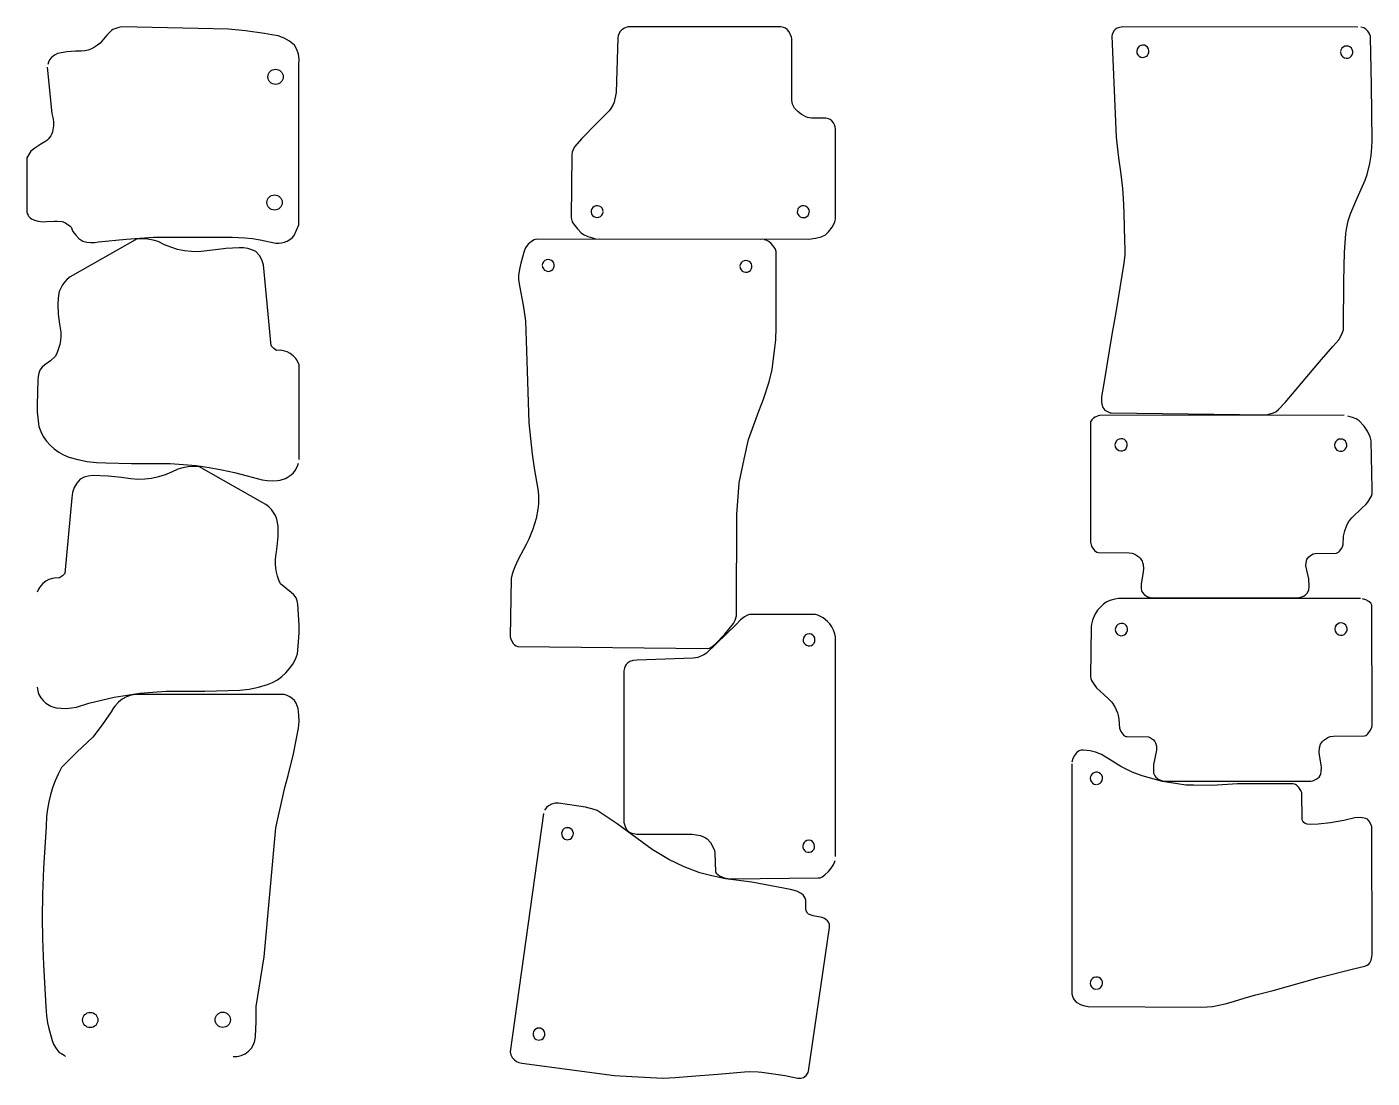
# Model space of a CAD drawing. Header units: metres. Extents: x 1981 to 4539, y 1 to 1999.
import ezdxf

# ---------------------------------------------------------------- set-up
doc = ezdxf.new("R2010")
doc.units = ezdxf.units.M

msp = doc.modelspace()

# ---------------------------------------------------------------- linework, layer by layer
for points in [[(2020.3, 1922.5), (2029, 1834.3), (2031, 1826.8), (2031.9, 1819), (2031.8, 1811.2), (2030.6, 1803.5), (2029.9, 1799.6), (2028.6, 1795.8), (2026.8, 1792.1), (2024.7, 1788.7), (2022.1, 1785.7), (2019.1, 1782.9), (2015.8, 1780.6), (2008.2, 1776.3), (1996.4, 1768.5), (1989.1, 1762.6), (1984.9, 1756.6), (1981.5, 1750.1), (1981.5, 1647.7), (1982.3, 1644.5), (1983.6, 1641.4), (1985.4, 1638.6), (1987.6, 1636.2), (1990.2, 1634.1), (1996.2, 1631.4), (2002.6, 1629.7), (2012.4, 1628.6), (2019, 1628.9), (2033.9, 1630), (2038.8, 1630), (2048.8, 1629.3), (2053.4, 1627.3), (2057.7, 1624.9), (2063.6, 1620.3), (2065.4, 1618.6), (2069.1, 1610.4), (2074.2, 1603.1), (2080.4, 1596.7), (2087.7, 1591.5), (2095.2, 1589.9), (2102.8, 1589.2), (2110.4, 1589.4), (2117.9, 1590.5), (2170, 1595.4), (2222.1, 1599.3), (2371.6, 1599.3), (2396.1, 1598.3), (2410.6, 1596.8), (2425, 1594.4), (2454.5, 1587.9), (2460.2, 1587.7), (2465.8, 1588.3), (2471.3, 1589.7), (2476.6, 1591.9), (2481.5, 1594.8), (2485.9, 1598.4), (2489.7, 1602.5), (2498.4, 1623.1), (2498.4, 1928.3), (2499, 1937.8), (2497.8, 1947.2), (2494.9, 1956.2), (2490.4, 1964.6), (2480.9, 1972), (2470.3, 1977.8), (2458.9, 1981.8), (2447, 1984), (2433.4, 1986.3), (2397, 1991.5), (2364.9, 1994.6), (2162.1, 1999), (2156.2, 1998), (2150.5, 1996.2), (2144.9, 1993.8), (2142.3, 1992.4), (2133.2, 1983.3), (2120.5, 1968.4), (2115.5, 1964.1), (2110, 1960.4), (2104.1, 1957.3), (2097.9, 1955), (2091.5, 1953.5), (2084.9, 1952.7), (2074.1, 1952.7), (2057.1, 1951.5), (2039.8, 1948.2), (2035.4, 1946.2), (2031.3, 1943.6), (2027.7, 1940.2), (2024.7, 1936.3), (2022.5, 1932), (2021, 1927.4)], [(3070.1, 1596.5), (3468, 1595.8), (3480.7, 1597.3), (3491.5, 1599.8), (3499.5, 1603.7), (3505.5, 1609.2), (3512.5, 1618.4), (3515.5, 1623.9), (3517.5, 1628.6), (3518.6, 1633.8), (3519, 1805), (3518.3, 1809.3), (3517.2, 1812.6), (3514.8, 1816.8), (3511.7, 1820.4), (3508.9, 1822.8), (3505.6, 1824.4), (3500.7, 1825.7), (3473.2, 1825.8), (3465.7, 1826.9), (3462.6, 1827.9), (3453.3, 1833.2), (3447.6, 1837.4), (3440.9, 1844.8), (3437.2, 1852.2), (3435.8, 1859.2), (3435.9, 1976.3), (3435.1, 1979.6), (3430.7, 1989.5), (3427.1, 1994), (3423.7, 1996.4), (3420.1, 1997.8), (3414.7, 1999), (3124.1, 1999), (3117.8, 1996.9), (3112.5, 1993.4), (3108.9, 1989.5), (3106.3, 1984.2), (3105.5, 1981.8), (3105.1, 1978.1), (3101.6, 1874.3), (3098.1, 1855.8), (3096.3, 1851.7), (3091.9, 1843.7), (3088.5, 1839.5), (3064.2, 1815.6), (3036.5, 1787.2), (3022.3, 1771.1), (3019.2, 1764.1), (3018, 1760.9), (3017.8, 1755.9), (3016.2, 1636.1), (3016.8, 1633.3), (3018.2, 1628.8), (3020.6, 1624.8), (3028.1, 1615.2), (3035.5, 1607.9), (3040, 1604.6), (3047.7, 1600.4), (3061.1, 1597.1)], [(4512.1, 1998.8), (4064.7, 1999), (4054.6, 1996.6), (4050.4, 1994), (4047.8, 1991.3), (4044.5, 1984.5), (4044, 1981.4), (4052.2, 1789.6), (4054.9, 1766.4), (4057, 1750.2), (4061.6, 1718.9), (4064.4, 1691.7), (4066.3, 1662.2), (4066.9, 1643.5), (4068.1, 1593.6), (4068.9, 1575.7), (4068.6, 1565.5), (4067, 1549.8), (4052, 1456.4), (4044.3, 1414.1), (4029, 1321.2), (4024.5, 1295.6), (4024.5, 1287.4), (4025.1, 1282.1), (4027.2, 1275.4), (4031.1, 1270.6), (4040.8, 1265.7), (4042.8, 1265.6), (4335.5, 1261.7), (4340.5, 1262.2), (4351.3, 1265.2), (4355.7, 1267.6), (4361.2, 1271.8), (4373.7, 1285.4), (4443, 1367), (4464.1, 1391.7), (4475.5, 1404.5), (4481.7, 1415.1), (4484.5, 1423.4), (4484.9, 1427.7), (4485.4, 1515.7), (4486.8, 1570.6), (4488.2, 1596.9), (4489, 1606.4), (4490.8, 1617.6), (4493.8, 1630.4), (4498.1, 1643.7), (4508.2, 1667.8), (4526, 1708), (4529.6, 1718.7), (4534.9, 1739.1), (4537.3, 1754.8), (4538.5, 1769.5), (4539, 1782.3), (4537.9, 1888.4), (4536.1, 1979), (4535.7, 1981.5), (4533.3, 1987.4), (4530.6, 1991.2), (4527.1, 1994.5), (4523.1, 1997.1), (4517.3, 1998.4)], [(4091.5, 1952.7), (4092, 1949.1), (4093.7, 1945.9), (4095.9, 1943.6), (4099.1, 1941.8), (4102.2, 1941.1), (4105.9, 1941.4), (4108.8, 1942.6), (4111.7, 1944.8), (4113.5, 1947.4), (4114.7, 1950.9), (4114.7, 1954.1), (4113.7, 1957.6), (4112, 1960.3), (4109.2, 1962.7), (4106.3, 1964), (4102.7, 1964.4), (4099.5, 1963.9), (4096.3, 1962.2), (4094, 1960), (4092.2, 1956.8), (4091.5, 1953.7)], [(4479, 1951.1), (4479.6, 1947.5), (4481.2, 1944.2), (4483.5, 1941.9), (4486.7, 1940.1), (4489.8, 1939.4), (4493.4, 1939.7), (4496.4, 1940.9), (4499.3, 1943.1), (4501.1, 1945.8), (4502.2, 1949.2), (4502.3, 1952.4), (4501.3, 1956), (4499.6, 1958.7), (4496.8, 1961), (4493.9, 1962.3), (4490.2, 1962.7), (4487.1, 1962.2), (4483.8, 1960.5), (4481.5, 1958.3), (4479.7, 1955.1), (4479.1, 1952)], [(3077.1, 1648), (3076.5, 1651.4), (3074.9, 1654.6), (3072.7, 1656.8), (3069.6, 1658.5), (3066.5, 1659.2), (3063, 1658.9), (3060, 1657.8), (3057.2, 1655.6), (3055.4, 1653.1), (3054.3, 1649.8), (3054.2, 1646.7), (3055.2, 1643.3), (3056.9, 1640.7), (3059.6, 1638.4), (3062.5, 1637.2), (3066, 1636.8), (3069.1, 1637.3), (3072.3, 1638.9), (3074.6, 1641), (3076.4, 1644.1), (3077, 1647.1)], [(3469.1, 1647.7), (3468.5, 1651.2), (3466.9, 1654.3), (3464.7, 1656.5), (3461.6, 1658.3), (3458.5, 1658.9), (3455, 1658.7), (3452, 1657.5), (3449.2, 1655.4), (3447.4, 1652.9), (3446.3, 1649.5), (3446.2, 1646.4), (3447.2, 1643), (3448.9, 1640.5), (3451.6, 1638.2), (3454.5, 1636.9), (3458, 1636.5), (3461.1, 1637), (3464.3, 1638.6), (3466.6, 1640.8), (3468.4, 1643.8), (3469, 1646.8)], [(2499, 1176.7), (2499, 1357), (2494.5, 1366.2), (2492.5, 1369), (2487.8, 1374), (2482.3, 1378.1), (2476.3, 1381.3), (2466.4, 1384), (2463, 1384.4), (2456.1, 1384.2), (2450.7, 1388), (2445.8, 1392.5), (2431.4, 1546.6), (2428.4, 1556), (2423.5, 1564.7), (2417, 1572.3), (2409.4, 1575.6), (2401.5, 1577.8), (2393.3, 1578.9), (2385, 1578.8), (2359.4, 1577.6), (2355.2, 1577.2), (2307.6, 1571.6), (2294.3, 1571.9), (2281.1, 1573.5), (2268.1, 1576.2), (2255.4, 1580.1), (2243.1, 1585.1), (2231.3, 1591.2), (2221.5, 1593.7), (2211.6, 1595.3), (2201.5, 1596.1), (2191.4, 1596), (2063.8, 1523.8), (2058.2, 1519.5), (2053.3, 1514.5), (2049.1, 1508.9), (2045.7, 1502.7), (2043.1, 1496.2), (2041.5, 1489.4), (2040.7, 1482.4), (2040.6, 1472.7), (2041.2, 1453.3), (2043.5, 1434.1), (2044.9, 1426.4), (2045.7, 1418.6), (2045.8, 1410.7), (2045.2, 1402.9), (2043.8, 1395.2), (2041.8, 1387.7), (2039.1, 1380.3), (2035.8, 1373.2), (2026.1, 1364.5), (2015.6, 1356.8), (2010.7, 1352), (2006.3, 1346.8), (2004.3, 1340.7), (2002.9, 1334.4), (2002.1, 1328), (2000.7, 1280.6), (2001.3, 1267), (2003.9, 1239.8), (2007.8, 1229.9), (2012.7, 1220.6), (2018.7, 1211.9), (2025.6, 1204), (2033.4, 1196.9), (2042, 1190.7), (2051.2, 1185.6), (2060.9, 1181.5), (2078.2, 1176.6), (2095.8, 1173.2), (2113.6, 1171.1), (2131.6, 1170.5), (2180.2, 1169.3), (2228.9, 1169.4), (2253.7, 1168.9), (2278.5, 1167.5), (2303.1, 1165.1), (2327.7, 1161.7), (2352.1, 1157.4), (2376.4, 1152.2), (2400.4, 1146), (2428.9, 1137.9), (2438.5, 1136.7), (2448.2, 1136.3), (2457.9, 1136.9), (2462.7, 1137.6), (2473, 1140.7), (2476.2, 1142.3), (2482.2, 1146.2), (2487.4, 1151), (2491.9, 1156.7), (2496.7, 1166.3), (2497.7, 1169.7)], [(3376.8, 1595), (2951.2, 1595.6), (2946, 1594), (2941, 1590.9), (2934.7, 1586.2), (2932.3, 1583.4), (2929.7, 1579), (2927, 1572.9), (2920.4, 1550.1), (2917.8, 1538.3), (2916.4, 1526.6), (2916.4, 1519.2), (2918.1, 1506.7), (2924.8, 1470), (2929.3, 1440.2), (2932, 1364), (2935.5, 1246.5), (2942.3, 1186.8), (2946, 1160.4), (2953.2, 1116.7), (2954.2, 1106.8), (2954.2, 1092.6), (2953.1, 1082.3), (2949.5, 1064.7), (2943.1, 1044.4), (2935.7, 1025.5), (2930.9, 1015.1), (2915.8, 986.9), (2909.1, 972.7), (2905.7, 964.6), (2904.1, 958.8), (2902.4, 950.3), (2900.5, 840), (2901.4, 835.2), (2906.1, 826.8), (2908.6, 824.5), (2911.4, 822.7), (2914.9, 821.5), (3275.6, 817.3), (3279.2, 818.3), (3283.7, 820.8), (3290.6, 826.6), (3308.4, 844.9), (3325, 865.2), (3328.2, 871.7), (3330.3, 879.6), (3330.9, 887.2), (3331.5, 1072.7), (3334.1, 1114.2), (3335.7, 1132.4), (3344.9, 1177.6), (3353.2, 1214.5), (3372.8, 1268.7), (3381.7, 1291.4), (3392.5, 1324.5), (3398.1, 1348), (3403.7, 1388.9), (3405.3, 1404.1), (3406.1, 1427.7), (3406, 1572.4), (3404.1, 1578), (3396.5, 1587.1), (3392, 1590.9), (3386.8, 1593.4), (3383.5, 1594.2)], [(2961.3, 1545.7), (2961.8, 1542.2), (2963.4, 1539), (2965.6, 1536.8), (2968.7, 1535.1), (2971.8, 1534.4), (2975.4, 1534.7), (2978.3, 1535.8), (2981.1, 1538), (2982.9, 1540.5), (2984, 1543.8), (2984.1, 1546.9), (2983.1, 1550.3), (2981.5, 1552.9), (2978.7, 1555.2), (2975.9, 1556.4), (2972.3, 1556.9), (2969.2, 1556.3), (2966, 1554.7), (2963.7, 1552.6), (2962, 1549.5), (2961.3, 1546.5)], [(3337.1, 1543.8), (3337.6, 1540.4), (3339.2, 1537.2), (3341.4, 1535), (3344.5, 1533.3), (3347.6, 1532.6), (3351.2, 1532.9), (3354.1, 1534), (3356.9, 1536.2), (3358.7, 1538.7), (3359.8, 1542), (3359.9, 1545.1), (3358.9, 1548.5), (3357.3, 1551.1), (3354.5, 1553.4), (3351.7, 1554.6), (3348.1, 1555), (3345, 1554.5), (3341.8, 1552.9), (3339.5, 1550.8), (3337.8, 1547.7), (3337.1, 1544.7)], [(4485.8, 1260.8), (4021.6, 1260.6), (4018.5, 1259.8), (4012.6, 1257.2), (4009.4, 1255.2), (4006, 1252), (4003.8, 1248.1), (4003.6, 1246.6), (4003.5, 1019.7), (4004.7, 1014.3), (4006.3, 1010.9), (4011.2, 1003.8), (4015.6, 1000.4), (4018, 999.7), (4077.1, 999.6), (4083, 998.5), (4087.6, 996.7), (4095.2, 991.8), (4098.1, 989.2), (4101.6, 983.8), (4102.8, 981.1), (4103.7, 977.4), (4104.2, 968.8), (4103.8, 963.1), (4100, 939.8), (4100.1, 931.7), (4100.7, 927.8), (4102.1, 924.3), (4106.2, 919.7), (4112.7, 915.8), (4116.2, 914.4), (4120.2, 913.6), (4397.3, 913.6), (4405.7, 915.8), (4408.9, 917.1), (4411.9, 919), (4416.5, 923.6), (4418.8, 928.9), (4419.3, 935.2), (4418.6, 949.9), (4413.3, 974.9), (4413.5, 980.6), (4415.2, 986.8), (4418.1, 991.1), (4422, 994.6), (4426.8, 997.3), (4430.5, 998.1), (4471.5, 998.6), (4475.3, 1000.5), (4477.1, 1002.4), (4481.3, 1008.2), (4483.9, 1014.8), (4484.9, 1031.3), (4487, 1041.4), (4490.4, 1050.3), (4494.1, 1058.5), (4500.2, 1066), (4520.4, 1084.7), (4527.4, 1091.4), (4530.7, 1095.6), (4536.8, 1105), (4538.2, 1108.6), (4538.9, 1113), (4539, 1120.7), (4537.1, 1212.1), (4535.1, 1219.8), (4530.5, 1230.4), (4524.2, 1240.2), (4514.3, 1250.3), (4508.9, 1253.9), (4501.9, 1256.8), (4492.9, 1259.4)], [(4050.2, 1204.6), (4050.8, 1201), (4052.4, 1197.8), (4054.7, 1195.5), (4057.8, 1193.7), (4061, 1193), (4064.6, 1193.3), (4067.6, 1194.4), (4070.5, 1196.7), (4072.3, 1199.3), (4073.4, 1202.8), (4073.5, 1206), (4072.5, 1209.5), (4070.8, 1212.2), (4068, 1214.6), (4065.1, 1215.9), (4061.4, 1216.3), (4058.3, 1215.7), (4055, 1214.1), (4052.7, 1211.9), (4050.9, 1208.7), (4050.2, 1205.5)], [(4467.7, 1204), (4468.2, 1200.4), (4469.9, 1197.1), (4472.1, 1194.8), (4475.3, 1193), (4478.4, 1192.4), (4482.1, 1192.6), (4485, 1193.8), (4487.9, 1196.1), (4489.7, 1198.7), (4490.9, 1202.2), (4490.9, 1205.4), (4489.9, 1208.9), (4488.2, 1211.6), (4485.4, 1213.9), (4482.5, 1215.2), (4478.9, 1215.7), (4475.7, 1215.1), (4472.5, 1213.4), (4470.2, 1211.2), (4468.4, 1208), (4467.7, 1204.9)], [(2000.7, 744.1), (2003, 733.6), (2004.3, 730.3), (2007.8, 724), (2012.2, 718.4), (2017.5, 713.6), (2026.7, 708.1), (2030, 706.7), (2037, 704.9), (2046.6, 703.9), (2056.3, 703.7), (2066, 704.5), (2075.5, 706.3), (2099.3, 713.4), (2123.3, 719.6), (2147.5, 724.8), (2172, 729.1), (2196.5, 732.4), (2221.2, 734.8), (2246, 736.3), (2270.8, 736.7), (2319.5, 736.6), (2386.1, 738.5), (2403.9, 740.5), (2421.5, 744), (2438.8, 748.9), (2448.5, 752.9), (2457.7, 758.1), (2466.3, 764.3), (2474, 771.4), (2481, 779.3), (2487, 788), (2491.9, 797.3), (2495.8, 807.1), (2498, 829.8), (2499, 848), (2499, 861.6), (2496.8, 901.8), (2495.4, 908), (2493.3, 914.1), (2489, 919.4), (2484, 924.1), (2473.6, 931.9), (2463.9, 940.6), (2460.5, 947.7), (2457.9, 955), (2455.8, 962.6), (2454.5, 970.3), (2453.9, 978.1), (2454, 986), (2454.7, 993.7), (2456.2, 1001.4), (2457.4, 1011.1), (2459, 1030.4), (2458.9, 1049.8), (2458.2, 1056.7), (2456.6, 1063.6), (2454, 1070.1), (2450.6, 1076.2), (2446.4, 1081.8), (2441.5, 1086.8), (2435.9, 1091.1), (2429.8, 1094.6), (2308.3, 1163.3), (2298.2, 1163.4), (2288.1, 1162.7), (2278.1, 1161), (2268.4, 1158.6), (2256.6, 1152.5), (2244.3, 1147.4), (2231.6, 1143.6), (2218.6, 1140.8), (2205.4, 1139.3), (2192.1, 1139), (2178.8, 1139.8), (2161.5, 1142.5), (2136, 1145.3), (2106.4, 1146.3), (2098.2, 1145.2), (2090.2, 1143), (2082.7, 1139.7), (2076.2, 1132.1), (2071.3, 1123.4), (2068.2, 1113.9), (2067.1, 1104), (2053.9, 959.9), (2049, 955.4), (2043.5, 951.6), (2033.3, 951.4), (2029.9, 950.7), (2023.4, 948.6), (2017.3, 945.5), (2011.9, 941.3), (2005.2, 933.6), (2003.4, 930.6), (2000.7, 924.4)], [(4517, 912.6), (4056.6, 912.4), (4049.6, 911), (4040.5, 908.5), (4033.6, 905.5), (4028.2, 901.9), (4021.1, 895), (4017.1, 890.2), (4011.9, 882), (4007.4, 871.5), (4005.4, 863.7), (4004.8, 858.9), (4003.5, 764.6), (4004.2, 760.3), (4005.6, 756.6), (4011.7, 747.2), (4015.1, 743), (4037.1, 722.2), (4044.4, 715.3), (4049.9, 706.9), (4054.7, 695.3), (4056.3, 690.3), (4057.5, 683), (4058.6, 666.4), (4061.1, 659.8), (4067.2, 652.2), (4071, 650.2), (4072.5, 650), (4114, 649.4), (4117.9, 647.9), (4123.4, 643.7), (4125.9, 640.8), (4127.3, 638.4), (4129, 632.2), (4129.2, 626.5), (4128.8, 624.3), (4123.3, 596.9), (4123.1, 586.8), (4123.7, 580.5), (4126, 575.2), (4127.7, 573.1), (4133.6, 568.8), (4140.2, 566.3), (4145.2, 565.2), (4422.3, 565.2), (4426.3, 566), (4432.8, 569.2), (4436.3, 571.4), (4438.3, 573.2), (4440.4, 575.9), (4441.7, 579.4), (4442.4, 583.4), (4442.5, 591.4), (4441.9, 596.5), (4438.7, 614.7), (4438.3, 620.4), (4438.8, 629), (4440.9, 635.4), (4444.4, 640.8), (4447.3, 643.4), (4454.9, 648.3), (4459.5, 650.1), (4465.4, 651.2), (4524.4, 651.3), (4526.8, 652), (4528.7, 653.2), (4531.2, 655.4), (4536.1, 662.5), (4538.5, 668.1), (4539, 671.3), (4538.6, 899.7), (4537.9, 901.4), (4536.4, 903.6), (4533, 906.8), (4527.4, 910.1), (4520.8, 912.2)], [(3519, 422.3), (3519, 839.7), (3517.6, 845.5), (3515, 852.2), (3511.6, 859), (3507.9, 864.3), (3503.7, 869), (3495.6, 875.8), (3485.3, 880.6), (3480.7, 882.2), (3355, 882), (3351.5, 881), (3345.5, 877.8), (3338.5, 872.1), (3329.7, 862.9), (3273.3, 808.5), (3268.6, 805.6), (3257, 800.5), (3248.4, 799), (3141.9, 795.6), (3133.9, 794.5), (3127.9, 793), (3124.2, 790.4), (3120.7, 787.2), (3118.7, 784.2), (3117.4, 780.3), (3116.2, 775.2), (3116.2, 486.5), (3119.4, 477.1), (3122.4, 472.9), (3126.2, 469.2), (3129.7, 467.2), (3135, 465.8), (3141.4, 464.9), (3246.6, 464.7), (3261.5, 461.8), (3269.9, 458.8), (3275, 455.6), (3281.3, 448.7), (3288.5, 434), (3289.7, 428.3), (3290.5, 393.7), (3291.9, 390.8), (3294.9, 388), (3298.5, 385.4), (3307, 381.7), (3314.2, 380.2), (3320.2, 379.7), (3486, 381.4), (3489.8, 381.9), (3493.3, 383.5), (3498.8, 387.1), (3505.4, 393.5), (3510.8, 400), (3515.4, 407.7), (3518.4, 414.7)], [(3468.5, 845.4), (3465, 844.8), (3461.9, 843.2), (3459.7, 841), (3457.9, 837.9), (3457.3, 834.8), (3457.6, 831.3), (3458.7, 828.3), (3460.9, 825.5), (3463.4, 823.7), (3466.7, 822.6), (3469.8, 822.5), (3473.2, 823.5), (3475.8, 825.2), (3478.1, 827.9), (3479.3, 830.8), (3479.7, 834.4), (3479.2, 837.5), (3477.6, 840.7), (3475.4, 842.9), (3472.4, 844.7), (3469.4, 845.4)], [(4050.8, 853.6), (4051.4, 850), (4053, 846.7), (4055.2, 844.4), (4058.4, 842.6), (4061.6, 841.9), (4065.2, 842.2), (4068.2, 843.4), (4071.1, 845.6), (4072.9, 848.3), (4074, 851.7), (4074.1, 854.9), (4073.1, 858.5), (4071.4, 861.2), (4068.6, 863.5), (4065.6, 864.8), (4062, 865.2), (4058.9, 864.7), (4055.6, 863), (4053.3, 860.8), (4051.5, 857.6), (4050.8, 854.5)], [(4468.2, 854.3), (4468.8, 850.7), (4470.4, 847.5), (4472.7, 845.2), (4475.8, 843.4), (4479, 842.7), (4482.6, 843), (4485.6, 844.1), (4488.5, 846.4), (4490.3, 849), (4491.4, 852.5), (4491.5, 855.7), (4490.5, 859.2), (4488.8, 861.9), (4486, 864.3), (4483.1, 865.6), (4479.4, 866), (4476.3, 865.4), (4473, 863.8), (4470.7, 861.6), (4468.9, 858.4), (4468.2, 855.2)], [(2373.4, 42), (2381.4, 42.3), (2389.1, 44.1), (2396.3, 47.4), (2402.8, 52), (2408.2, 57.9), (2412.3, 64.6), (2415.1, 72.1), (2416.3, 79.9), (2417.4, 108.6), (2417.1, 137.2), (2432.6, 231.7), (2454.7, 476.9), (2472, 553.4), (2478.5, 576), (2488.6, 617.2), (2498, 666.3), (2499, 678.6), (2498.7, 691), (2497, 703.2), (2495.6, 708.7), (2493.2, 713.9), (2490, 718.5), (2486, 722.6), (2481.4, 725.9), (2476.3, 728.3), (2470.8, 729.8), (2465.1, 730.4), (2188.9, 730.4), (2179.8, 728.6), (2171, 725.4), (2162.9, 721), (2155.5, 715.3), (2149, 708.6), (2146.2, 704.9), (2141.5, 696.9), (2124.3, 672.7), (2106.6, 649), (2076.4, 620.5), (2047, 591.3), (2040.7, 578.9), (2035, 566.1), (2030.2, 553), (2026.1, 539.6), (2022.9, 526), (2020.5, 512.2), (2018.9, 498.3), (2017.9, 479.4), (2013.1, 400), (2011.1, 350.4), (2010.5, 305.7), (2011, 266), (2012.9, 216.4), (2017.3, 137), (2018.8, 119.3), (2020.7, 106.2), (2022.5, 97.5), (2029.4, 72.5), (2032.3, 65.5), (2036, 59), (2040.3, 52.8), (2042.8, 49.9), (2046.1, 48.4), (2052.2, 44.4), (2055, 42)], [(3967.9, 598.6), (3968.2, 161.1), (3969.1, 156.8), (3970.6, 153), (3972.5, 149.6), (3976.4, 145.6), (3985.6, 140.4), (3992.6, 138.3), (3999.3, 137.3), (4215.3, 135.8), (4235.8, 137.1), (4259.5, 142.1), (4271.3, 145.5), (4302.3, 155.1), (4318.1, 159.3), (4350.8, 167.6), (4438.6, 192.2), (4506.4, 209.2), (4525.3, 213.8), (4529.6, 215.7), (4532.5, 217.6), (4534.4, 220), (4537.2, 225.3), (4538.6, 231.2), (4539, 235.4), (4538.5, 478.5), (4537.5, 482.1), (4533.7, 489.4), (4530, 492.9), (4527.3, 494.3), (4519.9, 495.8), (4512.9, 496.3), (4506.2, 495.4), (4485.1, 490.8), (4459.6, 486.1), (4436.2, 483.5), (4421.6, 482.9), (4415.5, 483.7), (4411.6, 485.2), (4409, 487), (4407, 489.6), (4406.2, 492), (4405.5, 542.9), (4403.8, 547.9), (4399.7, 553.6), (4395.5, 557.6), (4393.2, 559.1), (4388.7, 560.5), (4283.2, 560.4), (4234.9, 557.3), (4199.7, 557.6), (4185, 558), (4168.9, 560), (4140.6, 565), (4101.6, 575.3), (4083, 582.3), (4061.5, 593.4), (4041.2, 606.2), (4024.4, 615.9), (4012.9, 620.6), (4003.2, 623), (3990, 624.6), (3986.1, 624.6), (3983.5, 623.9), (3981.1, 622.4), (3977, 619), (3973.5, 614.3), (3970.2, 608.5), (3968.3, 601.5)], [(4014.9, 559.1), (4018.5, 559.7), (4021.7, 561.4), (4024, 563.6), (4025.8, 566.8), (4026.5, 569.9), (4026.2, 573.5), (4025, 576.5), (4022.8, 579.4), (4020.2, 581.2), (4016.7, 582.3), (4013.5, 582.4), (4010, 581.4), (4007.3, 579.7), (4004.9, 576.9), (4003.6, 574), (4003.2, 570.3), (4003.7, 567.2), (4005.4, 563.9), (4007.6, 561.6), (4010.8, 559.8), (4013.9, 559.2)], [(2963.9, 504.2), (2900.5, 51), (2901.6, 45.3), (2904.1, 40.3), (2908.3, 35.4), (2912.4, 32.6), (2916.8, 30.7), (2922.2, 29.2), (3098.6, 6.2), (3131.5, 3.9), (3191.1, 1), (3214.2, 2), (3245, 4.6), (3295.2, 8.7), (3345.6, 13.2), (3355.8, 13.7), (3371.6, 12.9), (3378.8, 12.2), (3423.1, 5.8), (3437.4, 2.5), (3447.2, 1), (3453.2, 1), (3457.8, 2.4), (3462.9, 6), (3466.7, 11.4), (3467.7, 13.9), (3507.4, 287.4), (3507.1, 292.8), (3505.4, 297.1), (3503.3, 300), (3500.5, 302.7), (3497.8, 304.5), (3493.5, 306), (3476.2, 309.4), (3467.4, 312.7), (3465.4, 314.7), (3463.1, 319), (3462.3, 323.5), (3462.4, 335.1), (3462.2, 339.4), (3461.2, 342.9), (3457.4, 349.2), (3453.6, 352), (3445, 356.2), (3433, 359.3), (3359.5, 373.4), (3309.7, 379.7), (3284, 385.4), (3260.6, 391.4), (3230.9, 402.4), (3202, 416.7), (3170.3, 435.2), (3103.8, 484.4), (3065.4, 509.3), (3059.9, 511.7), (3043.6, 516), (2992.2, 523.6), (2985.8, 523.7), (2978.6, 521.7), (2972.9, 518.8), (2969.1, 515.2), (2965.6, 510.1)], [(3007.6, 454.1), (3011.2, 454.2), (3014.5, 455.3), (3017, 457.2), (3019.1, 460.1), (3020.2, 463), (3020.4, 466.6), (3019.7, 469.6), (3018, 472.7), (3015.7, 474.9), (3012.5, 476.4), (3009.5, 476.9), (3006, 476.4), (3003.2, 475.1), (3000.6, 472.7), (2999, 470), (2998.1, 466.6), (2998.2, 463.4), (2999.3, 460), (3001.1, 457.5), (3003.9, 455.3), (3006.8, 454.3)], [(3467.9, 453), (3464.4, 452.5), (3461.3, 450.8), (3459, 448.6), (3457.3, 445.5), (3456.7, 442.5), (3456.9, 438.9), (3458.1, 436), (3460.2, 433.1), (3462.7, 431.3), (3466.1, 430.2), (3469.2, 430.2), (3472.6, 431.1), (3475.1, 432.8), (3477.4, 435.6), (3478.7, 438.4), (3479.1, 442), (3478.5, 445.1), (3476.9, 448.3), (3474.8, 450.5), (3471.7, 452.3), (3468.7, 453)], [(4014.9, 169.9), (4018.6, 170.4), (4021.8, 172.1), (4024.1, 174.3), (4025.9, 177.5), (4026.6, 180.6), (4026.3, 184.3), (4025.1, 187.3), (4022.9, 190.1), (4020.2, 192), (4016.8, 193.1), (4013.6, 193.1), (4010.1, 192.2), (4007.4, 190.4), (4005, 187.6), (4003.7, 184.7), (4003.3, 181.1), (4003.8, 177.9), (4005.5, 174.7), (4007.7, 172.4), (4010.9, 170.6), (4014, 169.9)], [(2953.3, 73.3), (2956.8, 73.4), (2960.2, 74.6), (2962.7, 76.4), (2964.8, 79.3), (2965.9, 82.2), (2966.1, 85.8), (2965.4, 88.9), (2963.6, 92), (2961.4, 94.1), (2958.2, 95.7), (2955.2, 96.2), (2951.7, 95.7), (2948.9, 94.3), (2946.3, 92), (2944.6, 89.3), (2943.7, 85.8), (2943.8, 82.7), (2945, 79.3), (2946.8, 76.7), (2949.6, 74.6), (2952.5, 73.5)]]:
    msp.add_lwpolyline(points)
for centre in [(2454.3, 1904.1), (2452.3, 1665.3), (2102, 111.4), (2353.9, 111.8)]:
    msp.add_circle(centre, 14.5)

doc.saveas('drawing.dxf')
